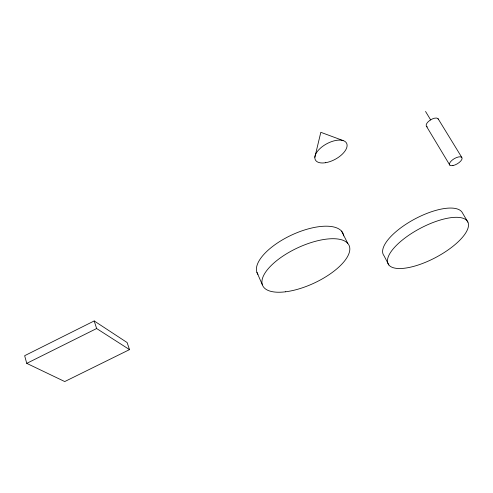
<?xml version="1.0" encoding="UTF-8"?>
<svg xmlns="http://www.w3.org/2000/svg" width="493" height="493" viewBox="0 0 493 493"><rect width="100%" height="100%" fill="white"/><g stroke="black" fill="none" stroke-linecap="round" stroke-linejoin="round"><path stroke-width="0.74" d="M314.83 157.322L320.814 132.309L343.085 140.56M94.188 320.949L24.65 355.7L26.745 363.366L64.737 381.557L129.511 349.623L127.114 342.543L94.188 320.949L96.628 328.529L129.511 349.623M26.745 363.366L96.628 328.529M438.098 118.745L461.787 157.403M425.533 111.443L430.716 119.978M426.55 126.448L449.795 165.112M467.912 222.158A45.017 16.491 -27.9 0 0 401.98 240.35A45.017 16.491 -27.9 0 0 414.052 266.275A45.017 16.491 -27.9 0 0 467.912 222.158L462.545 213.075A44.746 16.867 -28 0 0 413.954 219.465A44.746 16.867 -28 0 0 384.059 255.824L388.848 264.969M341.557 231.1L347.75 243.388M256.933 272.364L262.387 284.849M427.308 126.941A6.964 3.217 -31.5 0 1 430.149 120.144A6.964 3.217 -31.5 0 1 438.456 119.509M257.944 274.354A47.26 19.979 -25 0 1 293.175 234.329A47.26 19.979 -25 0 1 343.652 235.9M452.956 165.562A7.155 2.989 -30.6 0 0 462.107 158.124A7.155 2.989 -30.6 0 0 452.272 160.046A7.155 2.989 -30.6 0 0 452.956 165.562M285.669 291.782A47.636 19.455 -25 0 0 349.784 248.065A47.636 19.455 -25 0 0 282.162 256.613A47.636 19.455 -25 0 0 285.669 291.782M325.744 162.684A17.705 8.843 -28.3 0 0 346.801 143.691A17.705 8.843 -28.3 0 0 320.345 148.239A17.705 8.843 -28.3 0 0 325.744 162.684"/></g></svg>
